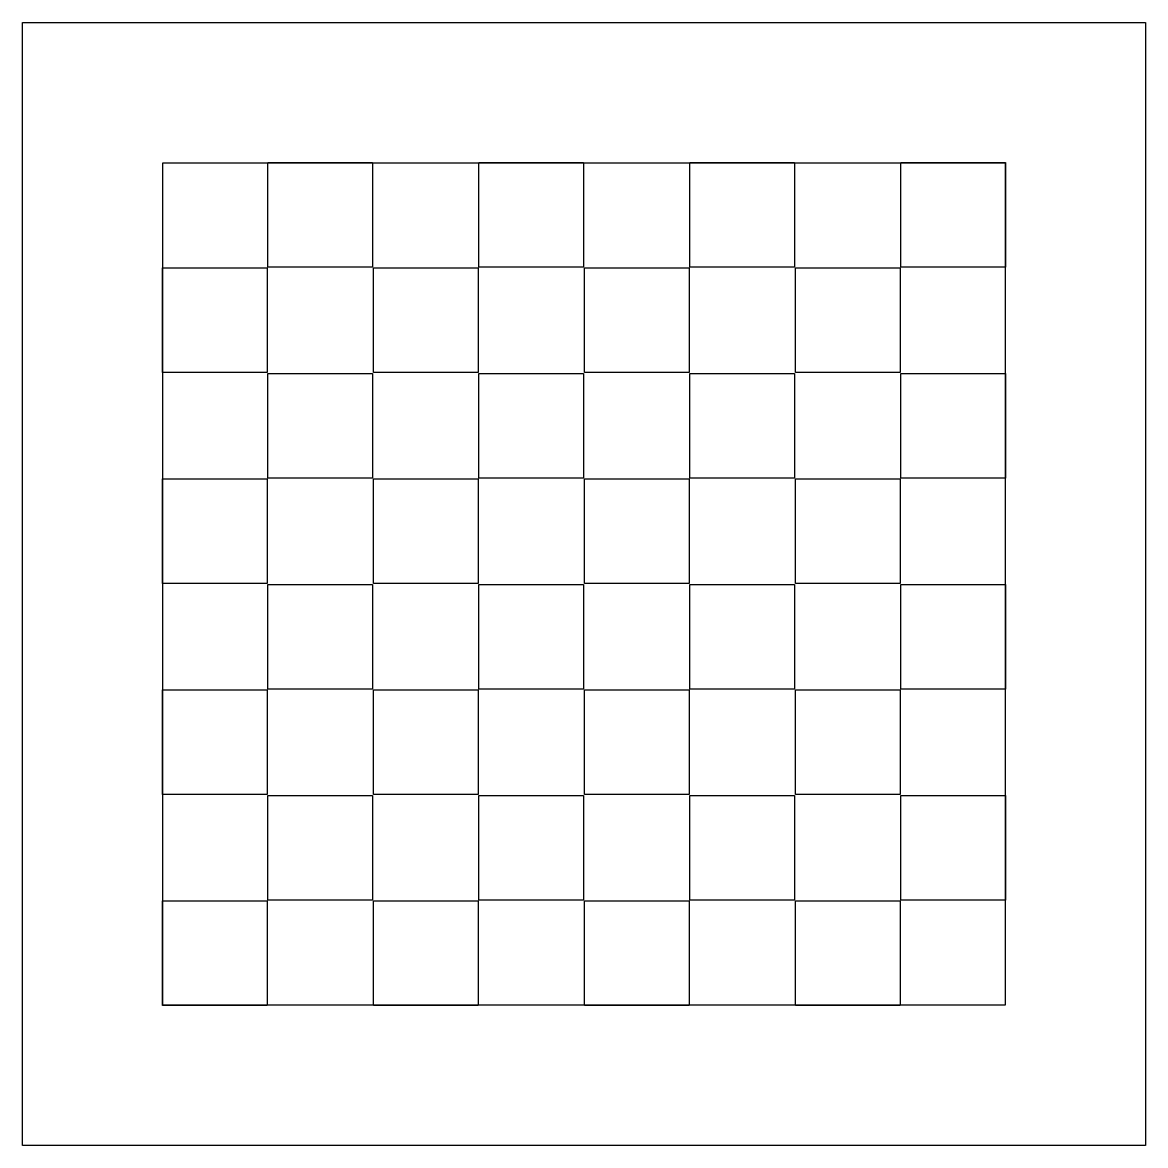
# Model space of a CAD drawing. Extents: x 1 to 1133, y 1 to 1133.
import ezdxf

# ---------------------------------------------------------------- set-up
doc = ezdxf.new("R2010")
doc.units = 0
doc.layers.add('Layer_1', color=7, linetype='CONTINUOUS')

msp = doc.modelspace()

# ---------------------------------------------------------------- linework, layer by layer
at = {"layer": 'Layer_1', "color": 7}
for points in [[(1.119523, 1132.738715), (1132.738723, 1132.738715), (1132.738723, 1.119515), (1.119523, 1.119515), (1.119523, 1132.738715)], [(142.57192, 991.286371), (991.2864, 991.286371), (991.2864, 142.571891), (142.57192, 142.571891), (142.57192, 991.286371)], [(248.442624, 991.714875), (353.919624, 991.714875), (353.919624, 886.237875), (248.442624, 886.237875), (248.442624, 991.714875)], [(461.041016, 991.714875), (566.518016, 991.714875), (566.518016, 886.237875), (461.041016, 886.237875), (461.041016, 991.714875)], [(673.639456, 991.714875), (779.116456, 991.714875), (779.116456, 886.237875), (673.639456, 886.237875), (673.639456, 991.714875)], [(886.23776, 991.714875), (991.71476, 991.714875), (991.71476, 886.237875), (886.23776, 886.237875), (886.23776, 991.714875)], [(142.143384, 885.415648), (247.620384, 885.415648), (247.620384, 779.938648), (142.143384, 779.938648), (142.143384, 885.415648)], [(354.741848, 885.415648), (460.218848, 885.415648), (460.218848, 779.938648), (354.741848, 779.938648), (354.741848, 885.415648)], [(567.340232, 885.415648), (672.817232, 885.415648), (672.817232, 779.938648), (567.340232, 779.938648), (567.340232, 885.415648)], [(779.938672, 885.415648), (885.415672, 885.415648), (885.415672, 779.938648), (779.938672, 779.938648), (779.938672, 885.415648)], [(248.4426, 779.116454), (353.9196, 779.116454), (353.9196, 673.639454), (248.4426, 673.639454), (248.4426, 779.116454)], [(461.041016, 779.116454), (566.518016, 779.116454), (566.518016, 673.639454), (461.041016, 673.639454), (461.041016, 779.116454)], [(673.639456, 779.116454), (779.116456, 779.116454), (779.116456, 673.639454), (673.639456, 673.639454), (673.639456, 779.116454)], [(886.23776, 779.116454), (991.71476, 779.116454), (991.71476, 673.639454), (886.23776, 673.639454), (886.23776, 779.116454)], [(142.143384, 672.817243), (247.620384, 672.817243), (247.620384, 567.340243), (142.143384, 567.340243), (142.143384, 672.817243)], [(354.741824, 672.817243), (460.218824, 672.817243), (460.218824, 567.340243), (354.741824, 567.340243), (354.741824, 672.817243)], [(567.340232, 672.817243), (672.817232, 672.817243), (672.817232, 567.340243), (567.340232, 567.340243), (567.340232, 672.817243)], [(779.938672, 672.817243), (885.415672, 672.817243), (885.415672, 567.340243), (779.938672, 567.340243), (779.938672, 672.817243)], [(248.442624, 566.518035), (353.919624, 566.518035), (353.919624, 461.041035), (248.442624, 461.041035), (248.442624, 566.518035)], [(461.041016, 566.518035), (566.518016, 566.518035), (566.518016, 461.041035), (461.041016, 461.041035), (461.041016, 566.518035)], [(673.639456, 566.518035), (779.116456, 566.518035), (779.116456, 461.041035), (673.639456, 461.041035), (673.639456, 566.518035)], [(886.23776, 566.518035), (991.71476, 566.518035), (991.71476, 461.041035), (886.23776, 461.041035), (886.23776, 566.518035)], [(142.143384, 460.218819), (247.620384, 460.218819), (247.620384, 354.741819), (142.143384, 354.741819), (142.143384, 460.218819)], [(354.741848, 460.218819), (460.218848, 460.218819), (460.218848, 354.741819), (354.741848, 354.741819), (354.741848, 460.218819)], [(567.340232, 460.218819), (672.817232, 460.218819), (672.817232, 354.741819), (567.340232, 354.741819), (567.340232, 460.218819)], [(779.938672, 460.218819), (885.415672, 460.218819), (885.415672, 354.741819), (779.938672, 354.741819), (779.938672, 460.218819)], [(248.4426, 353.919619), (353.9196, 353.919619), (353.9196, 248.442619), (248.4426, 248.442619), (248.4426, 353.919619)], [(461.041016, 353.919619), (566.518016, 353.919619), (566.518016, 248.442619), (461.041016, 248.442619), (461.041016, 353.919619)], [(673.639456, 353.919619), (779.116456, 353.919619), (779.116456, 248.442619), (673.639456, 248.442619), (673.639456, 353.919619)], [(886.23776, 353.919619), (991.71476, 353.919619), (991.71476, 248.442619), (886.23776, 248.442619), (886.23776, 353.919619)], [(142.143384, 247.620403), (247.620384, 247.620403), (247.620384, 142.143403), (142.143384, 142.143403), (142.143384, 247.620403)], [(354.741824, 247.620403), (460.218824, 247.620403), (460.218824, 142.143403), (354.741824, 142.143403), (354.741824, 247.620403)], [(567.340232, 247.620403), (672.817232, 247.620403), (672.817232, 142.143403), (567.340232, 142.143403), (567.340232, 247.620403)], [(779.938672, 247.620403), (885.415672, 247.620403), (885.415672, 142.143403), (779.938672, 142.143403), (779.938672, 247.620403)]]:
    msp.add_lwpolyline(points, close=True, dxfattribs=at)

doc.saveas('drawing.dxf')
